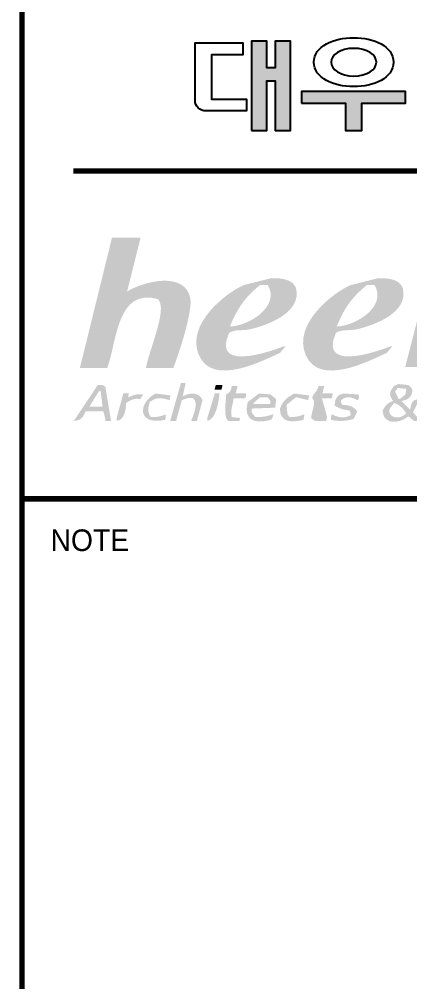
# Model space of a CAD drawing. Header units: millimetres. Extents: x 2538 to 3379, y -887 to -293.
# Drawn here: x 3288.5 to 3324.6, y -473.6 to -384.6 of the extents above; entities that cross this region are included whole.
import ezdxf

# ---------------------------------------------------------------- set-up
doc = ezdxf.new("R2010")
doc.units = ezdxf.units.MM
doc.header["$LTSCALE"] = 40
doc.header["$MEASUREMENT"] = 0
doc.layers.get('0').update_dxf_attribs({"linetype": 'CONTINUOUS'})
doc.layers.add('001dmp-FORM', color=7, linetype='CONTINUOUS')
doc.styles.add('돋움', font='Dotum.ttf')

# ---------------------------------------------------------------- blocks, each defined once
blk = doc.blocks.new('FORM_ELEC_SUKWOO$0$')
at = {"layer": '001dmp-FORM'}
for points in [[(148504.806885355, 94583.91727243178), (148779.3490135616, 94583.91727243178), (148779.3490135616, 95468.6001303515), (148926.5841549048, 95468.6001303515), (148926.5841549048, 94583.91727243178), (149201.1262831113, 94583.91727243178), (149201.1262831113, 96172.33958562673), (148926.5841549048, 96172.33958562673), (148926.5841549048, 95697.13790193945), (148779.3490135616, 95697.13790193945), (148779.3490135616, 96172.33958562673), (148504.806885355, 96172.33958562673)], [(149393.8357769644, 95067.06901774672), (150179.0898641281, 95067.06901774672), (150179.0898641281, 94583.91727243178), (150465.3980835435, 94583.91727243178), (150465.3980835435, 95067.06901774672), (151246.0941353741, 95067.06901774672), (151246.0941353741, 95274.3006241729), (149393.8357769644, 95274.3006241729)]]:
    blk.add_hatch(color=253, dxfattribs=at).paths.add_polyline_path(points)
h = blk.add_hatch(color=256, dxfattribs=at)
edge = h.paths.add_edge_path()
edge.add_spline(control_points=[(146021.6428372499, 92671.88219994633), (146189.5216386194, 92671.88219994633), (146357.4468153485, 92671.88219994633), (146525.325616718, 92671.88219994633), (146525.325616718, 92666.29065660154), (146525.325616718, 92660.68586315401), (146525.325616718, 92655.09431980923), (146446.9843844294, 92341.71614055196), (146368.6166519353, 92028.25846067816), (146290.2754196466, 91714.88028142089), (146570.1573392463, 91892.68340972206), (147314.2433572817, 92089.03668182134), (147415.1693896442, 91597.35187035939), (147463.3202629021, 91362.78530203714), (147195.6085626439, 90560.71683453093), (147112.9610469736, 90354.92948930035), (146950.6737889489, 90354.92948930035), (146788.3467806159, 90354.92948930035), (146626.0661476424, 90354.92948930035), (146669.1886069208, 90622.68756491807), (146958.7696017062, 91286.332209385), (146877.9042248509, 91513.39921957208), (146866.7145131101, 91535.79189315648), (146855.5181763177, 91558.18456674088), (146844.3284645769, 91580.56399022252), (146107.3975020063, 91789.27960815257), (146111.7634108501, 90833.25819722796), (145937.6968115137, 90354.92948930035), (145775.4161785404, 90354.92948930035), (145613.0825451561, 90354.92948930035), (145450.8019121827, 90354.92948930035), (145641.0601370338, 91127.1719756003), (145831.3846123986, 91899.63971364638), (146021.6428372499, 92671.88219994633)], knot_values=[0, 0, 0, 0, 1, 1, 1, 2, 2, 2, 3, 3, 3, 4, 4, 4, 5, 5, 5, 6, 6, 6, 7, 7, 7, 8, 8, 8, 9, 9, 9, 10, 10, 10, 11, 11, 11, 11], degree=3, periodic=0)
h = blk.add_hatch(color=3, dxfattribs=at)
edge = h.paths.add_edge_path()
edge.add_spline(control_points=[(148842.2717023124, 91949.93710354366), (149064.1579223388, 91960.85518817883), (149229.2144518305, 91928.67068868969), (149295.5842163183, 91782.03180196858), (149405.9575719148, 91342.57889540028), (148803.2501498236, 91119.76516818395), (148472.9118390941, 91043.29882542905), (148347.804369281, 91014.34735100204), (148183.9535991361, 91047.23410593485), (148103.5387257728, 90976.14730488136), (147765.3033538265, 90208.92660750961), (149077.3285244352, 90741.09048275859), (149077.3285244352, 90741.09048275859), (149088.5248612274, 90741.09048275859), (149099.7211980196, 90741.09048275859), (149110.9042847091, 90741.09048275859), (149077.3285244352, 90701.92317913985), (149043.7395140586, 90662.74262541858), (149010.1637537847, 90623.56207169709), (148709.2009207691, 90490.2395382023), (147812.182217224, 90009.45956127299), (147566.2735609795, 90589.98631142313), (147336.4637795309, 91132.51176699344), (148043.7542623333, 91693.0043618423), (148372.1713081695, 91832.40869248216), (148528.8537727469, 91871.5759961009), (148685.5892377351, 91910.75654982217), (148842.2717023124, 91949.93710354366)], knot_values=[0, 0, 0, 0, 1, 1, 1, 2, 2, 2, 3, 3, 3, 4, 4, 4, 5, 5, 5, 6, 6, 6, 7, 7, 7, 8, 8, 8, 9, 9, 9, 9], degree=3, periodic=0)
edge = h.paths.add_edge_path(flags=16)
edge.add_spline(control_points=[(148657.5917707031, 91832.40869248216), (148398.5655127732, 91622.20906304847), (148257.2664174453, 91432.44109199755), (148120.3266059098, 91093.66246583988), (148468.0888017066, 91103.78554431256), (149020.4458334897, 91461.43231673283), (148791.9080619016, 91832.40869248216), (148747.1359648354, 91832.40869248216), (148702.3638677693, 91832.40869248216), (148657.5917707031, 91832.40869248216)], knot_values=[0, 0, 0, 0, 1, 1, 1, 2, 2, 2, 3, 3, 3, 3], degree=3, periodic=0)
h = blk.add_hatch(color=3, dxfattribs=at)
edge = h.paths.add_edge_path()
edge.add_spline(control_points=[(150742.9635308576, 91949.93710354366), (150964.8497508841, 91960.85518817883), (151129.9062803758, 91928.67068868969), (151196.2760448636, 91782.03180196858), (151306.6494004601, 91342.57889540028), (150703.9419783688, 91119.76516818395), (150373.6036676393, 91043.29882542905), (150248.4961978262, 91014.34735100204), (150084.6454276813, 91047.23410593485), (150004.2305543181, 90976.14730488136), (149665.9951823718, 90208.92660750961), (150978.0203529805, 90741.09048275859), (150978.0203529805, 90741.09048275859), (150989.2166897727, 90741.09048275859), (151000.4130265648, 90741.09048275859), (151011.5961132543, 90741.09048275859), (150978.0203529805, 90701.92317913985), (150944.4313426038, 90662.74262541858), (150910.8555823299, 90623.56207169709), (150609.8927493144, 90490.2395382023), (149712.8740457692, 90009.45956127299), (149466.9653895248, 90589.98631142313), (149237.1556080762, 91132.51176699344), (149944.4460908786, 91693.0043618423), (150272.8631367147, 91832.40869248216), (150429.5456012921, 91871.5759961009), (150586.2810662803, 91910.75654982217), (150742.9635308576, 91949.93710354366)], knot_values=[0, 0, 0, 0, 1, 1, 1, 2, 2, 2, 3, 3, 3, 4, 4, 4, 5, 5, 5, 6, 6, 6, 7, 7, 7, 8, 8, 8, 9, 9, 9, 9], degree=3, periodic=0)
edge = h.paths.add_edge_path(flags=16)
edge.add_spline(control_points=[(150558.2835992484, 91832.40869248216), (150299.2573413185, 91622.20906304847), (150157.9582459905, 91432.44109199755), (150021.018434455, 91093.66246583988), (150368.7806302518, 91103.78554431256), (150921.137662035, 91461.43231673283), (150692.5998904468, 91832.40869248216), (150647.8277933807, 91832.40869248216), (150603.0556963145, 91832.40869248216), (150558.2835992484, 91832.40869248216)], knot_values=[0, 0, 0, 0, 1, 1, 1, 2, 2, 2, 3, 3, 3, 3], degree=3, periodic=0)
h = blk.add_hatch(color=256, dxfattribs=at)
edge = h.paths.add_edge_path()
edge.add_spline(control_points=[(152485.586194702, 91916.34809316695), (152591.9182689711, 91905.16500647762), (152698.2635933431, 91893.9686696853), (152804.5956676123, 91882.77233289322), (152743.0356904092, 91765.25717193447), (152681.4624631034, 91647.71551077045), (152619.9024859003, 91530.2003498117), (151962.4191391949, 91717.41105103889), (151842.744211494, 90823.05561813922), (151746.8532181624, 90371.71736943745), (151578.9744167929, 90371.71736943745), (151411.0426150126, 90371.71736943745), (151243.163813643, 90371.71736943745), (151243.163813643, 90377.32216288475), (151243.163813643, 90382.91370622953), (151243.163813643, 90388.51849967707), (151371.8753113938, 90886.55011033826), (151500.6265594529, 91384.74072223203), (151629.324807101, 91882.77233289322), (151786.0072716784, 91882.77233289322), (151942.7427366666, 91882.77233289322), (152099.4384513467, 91882.77233289322), (152099.4384513467, 91877.18078954844), (152099.4384513467, 91871.5759961009), (152099.4384513467, 91865.98445275612), (152077.0457777621, 91787.63659541612), (152054.6531041778, 91709.27548797335), (152032.2736806961, 91630.92763063335), (152181.9865912465, 91704.75720294844), (152317.7868939487, 91823.34562222683), (152485.586194702, 91916.34809316695)], knot_values=[0, 0, 0, 0, 1, 1, 1, 2, 2, 2, 3, 3, 3, 4, 4, 4, 5, 5, 5, 6, 6, 6, 7, 7, 7, 8, 8, 8, 9, 9, 9, 10, 10, 10, 10], degree=3, periodic=0)
h = blk.add_hatch(color=7, dxfattribs=at)
edge = h.paths.add_edge_path()
edge.add_spline(control_points=[(145769.7981349902, 90052.72114662989), (145846.2181023855, 90053.27765094372), (145868.7697772025, 90054.93391378294), (145904.1144261886, 90019.14538635593), (145937.6901864624, 89817.69082471263), (145971.279196839, 89616.17001255555), (146004.854957113, 89414.71545091202), (145971.279196839, 89414.71545091202), (145937.6901864624, 89414.71545091202), (145904.1144261886, 89414.71545091202), (145904.1144261886, 89425.91178770433), (145904.1144261886, 89437.10812449642), (145904.1144261886, 89448.30446128873), (145892.9247144476, 89493.06330825202), (145881.7283776554, 89537.84865542082), (145870.5386659146, 89582.6207524871), (145764.2198417482, 89582.6207524871), (145657.8612672735, 89582.6207524871), (145551.5424431071, 89582.6207524871), (145506.2602170865, 89487.19351275032), (145479.5612601204, 89416.25246282667), (145333.2735011213, 89414.71545091202), (145344.4632128621, 89425.91178770433), (145355.6595496543, 89437.10812449642), (145366.8558864465, 89448.30446128873), (145501.1589275422, 89649.75902293203), (145635.5017189459, 89851.26658498636), (145769.7981349902, 90052.72114662989)], knot_values=[0, 0, 0, 0, 1, 1, 1, 2, 2, 2, 3, 3, 3, 4, 4, 4, 5, 5, 5, 6, 6, 6, 7, 7, 7, 8, 8, 8, 9, 9, 9, 9], degree=3, periodic=0)
edge = h.paths.add_edge_path(flags=16)
edge.add_spline(control_points=[(145853.7507857776, 89666.56015317189), (145842.5544489854, 89761.69589064876), (145831.3647372446, 89856.85812833114), (145820.1684004524, 89951.98061570548), (145808.9786887115, 89946.3890723607), (145797.7823519194, 89940.79752901592), (145786.5926401785, 89935.19273556839), (145730.6308313715, 89845.66179153905), (145674.6557724618, 89756.10434730398), (145618.6939636549, 89666.56015317189), (145697.0351959436, 89666.56015317189), (145775.4029284376, 89666.56015317189), (145853.7507857776, 89666.56015317189)], knot_values=[0, 0, 0, 0, 1, 1, 1, 2, 2, 2, 3, 3, 3, 4, 4, 4, 4], degree=3, periodic=0)
h = blk.add_hatch(color=7, dxfattribs=at)
edge = h.paths.add_edge_path()
edge.add_spline(control_points=[(147247.2773381719, 90086.29690690385), (147275.2549300497, 90086.29690690385), (147303.2391469789, 90086.29690690385), (147331.2167388567, 90086.29690690385), (147314.4288587198, 90007.96229966637), (147297.6409785828, 89929.58794212108), (147280.8530984459, 89851.2533348836), (147418.8794184038, 89922.4461367589), (147568.9500817274, 89928.3424324661), (147633.43833163, 89784.08856423316), (147599.8625713562, 89660.98185992986), (147566.2735609795, 89537.83540531807), (147532.6978007056, 89414.71545091202), (147499.1220404317, 89414.71545091202), (147465.5330300551, 89414.71545091202), (147431.9572697812, 89414.71545091202), (147472.5158341847, 89516.33048861544), (147566.0483092333, 89743.72875137045), (147465.5330300551, 89817.66432450712), (147399.8522709084, 89838.79823833378), (147336.0265261414, 89805.69948175759), (147264.0652183089, 89784.08856423316), (147230.489458035, 89660.98185992986), (147196.9004476584, 89537.83540531807), (147163.3246873845, 89414.71545091202), (147129.7489271105, 89414.71545091202), (147096.1665417853, 89414.71545091202), (147062.5907815114, 89414.71545091202), (147062.5907815114, 89420.32024435955), (147062.5907815114, 89425.91178770433), (147062.5907815114, 89431.51658115163), (147124.1441336631, 89649.75902293203), (147185.7173609689, 89868.05446512345), (147247.2773381719, 90086.29690690385)], knot_values=[0, 0, 0, 0, 1, 1, 1, 2, 2, 2, 3, 3, 3, 4, 4, 4, 5, 5, 5, 6, 6, 6, 7, 7, 7, 8, 8, 8, 9, 9, 9, 10, 10, 10, 11, 11, 11, 11], degree=3, periodic=0)
h = blk.add_hatch(color=7, dxfattribs=at)
edge = h.paths.add_edge_path()
edge.add_spline(control_points=[(147868.4819036501, 90052.72114662989), (147907.6624573714, 90052.72114662989), (147946.8430110929, 90052.72114662989), (147986.0103147115, 90052.72114662989), (147986.0103147115, 90047.12960328511), (147986.0103147115, 90041.52480983757), (147986.0103147115, 90035.93326649303), (147980.4187713667, 90013.55384301115), (147974.8139779193, 89991.16116942675), (147969.2224345745, 89968.7817459451), (147930.0551309559, 89968.7817459451), (147890.8745772344, 89968.7817459451), (147851.6940235132, 89968.7817459451), (147851.6940235132, 89974.37328928988), (147851.6940235132, 89979.96483263467), (147851.6940235132, 89985.56962608197), (147857.2988169607, 90007.94904956361), (147862.8903603053, 90030.34172314825), (147868.4819036501, 90052.72114662989)], knot_values=[0, 0, 0, 0, 1, 1, 1, 2, 2, 2, 3, 3, 3, 4, 4, 4, 5, 5, 5, 6, 6, 6, 6], degree=3, periodic=0)
h = blk.add_hatch(color=7, dxfattribs=at)
edge = h.paths.add_edge_path()
edge.add_spline(control_points=[(148153.9023661838, 90035.93326649303), (148187.4781264577, 90035.93326649303), (148221.0671368342, 90035.93326649303), (148254.6428971082, 90035.93326649303), (148254.6428971082, 90030.34172314825), (148254.6428971082, 90024.73692970071), (148254.6428971082, 90019.14538635593), (148243.446560316, 89979.96483263467), (148232.2502235238, 89940.78427891317), (148221.0671368342, 89901.61697529466), (148282.6138639346, 89901.61697529466), (148344.1870912404, 89901.61697529466), (148405.7470684435, 89901.61697529466), (148405.7470684435, 89884.82909515756), (148405.7470684435, 89868.0412150207), (148405.7470684435, 89851.2533348836), (148400.1555250987, 89840.05699809152), (148394.5507316513, 89828.8606612992), (148388.9591883065, 89817.66432450712), (148321.8076677587, 89817.66432450712), (148254.6428971082, 89817.66432450712), (148187.4913765604, 89817.66432450712), (148171.2600007373, 89695.57787811244), (148124.0896350803, 89600.87939402508), (148153.9023661838, 89481.88022156246), (148204.2660065946, 89476.28867821791), (148254.6428971082, 89470.68388477038), (148305.006537519, 89465.0923414256), (148299.4149941743, 89448.30446128873), (148293.8234508295, 89431.51658115163), (148288.2186573821, 89414.71545091202), (148221.0671368342, 89414.71545091202), (148153.9023661838, 89414.71545091202), (148086.7508456359, 89414.71545091202), (147993.0858695601, 89496.60108567635), (148058.6738779878, 89819.1615861135), (148053.175085362, 89884.82909515756), (148127.6671628127, 89923.8108973382), (148137.0614856359, 89938.0415076518), (148153.9023661838, 90035.93326649303)], knot_values=[0, 0, 0, 0, 1, 1, 1, 2, 2, 2, 3, 3, 3, 4, 4, 4, 5, 5, 5, 6, 6, 6, 7, 7, 7, 8, 8, 8, 9, 9, 9, 10, 10, 10, 11, 11, 11, 12, 12, 12, 13, 13, 13, 13], degree=3, periodic=0)
h = blk.add_hatch(color=7, dxfattribs=at)
edge = h.paths.add_edge_path()
edge.add_spline(control_points=[(149849.6372612456, 89481.88022156246), (149793.68207749, 89481.88022156246), (149737.700393529, 89481.88022156246), (149681.7452097764, 89481.88022156246), (149668.0048532634, 89595.30110078305), (149711.0411868742, 89694.4781195873), (149732.12210029, 89817.66432450712), (149799.2736208378, 89817.66432450712), (149866.4383914883, 89817.66432450712), (149933.5899120361, 89817.66432450712), (149939.1814553808, 89845.6485414363), (149944.7862488283, 89873.63275836548), (149950.3777921731, 89901.61697529466), (149888.8310650727, 89901.61697529466), (149827.2445876642, 89901.61697529466), (149765.6978605639, 89901.61697529466), (149776.8941973561, 89946.3890723607), (149788.0772840456, 89991.16116942675), (149799.2736208378, 90035.93326649303), (149765.6978605639, 90035.93326649303), (149732.1088501872, 90035.93326649303), (149698.5330899133, 90035.93326649303)], knot_values=[0, 0, 0, 5.456968210637569e-11, 1, 1, 1, 2, 2, 2, 3, 3, 3, 4, 4, 4, 5, 5, 5, 6, 6, 6, 7, 7, 7, 7], degree=3, periodic=0)
edge.add_spline(control_points=[(149698.5330899133, 90035.93326649303), (149665.3415826181, 89920.36587063293), (149613.5866814224, 89919.09386077267), (149581.0179289547, 89817.66432450712), (149662.9698142325, 89762.72939866036), (149578.8184119044, 89597.85837060655), (149564.216798715, 89465.0923414256), (149586.6094722995, 89448.30446128873), (149609.0021458838, 89431.51658115163), (149631.3815693656, 89414.71545091202), (149681.7452097764, 89414.71545091202), (149732.12210029, 89414.71545091202), (149782.4857407009, 89414.71545091202), (149799.2736208378, 89414.71545091202), (149816.0615009747, 89414.71545091202), (149832.8493811116, 89414.71545091202), (149838.4541745592, 89437.10812449642), (149844.0457179039, 89459.50079808082), (149849.6372612486, 89481.88022156246)], knot_values=[6.99999999994543, 6.99999999994543, 6.99999999994543, 6.99999999994543, 7.99999999994543, 7.99999999994543, 7.99999999994543, 8.99999999994543, 8.99999999994543, 8.99999999994543, 9.99999999994543, 9.99999999994543, 9.99999999994543, 10.99999999994543, 10.99999999994543, 10.99999999994543, 11.99999999994543, 11.99999999994543, 11.99999999994543, 12.99999999994543, 12.99999999994543, 12.99999999994543, 13], degree=3, periodic=0)
h = blk.add_hatch(color=7, dxfattribs=at)
edge = h.paths.add_edge_path()
edge.add_spline(control_points=[(151511.7963960394, 89414.71545091248), (151467.037549076, 89465.09234142606), (151422.2522019071, 89515.46923193964), (151377.4801048414, 89565.81962224725), (151416.6606585627, 89644.16747958725), (151455.841212284, 89722.54183713277), (151495.0085159027, 89800.87644437002), (151355.5379347491, 89794.68864640337), (151350.1981433559, 89724.50285233418), (151327.1164644304, 89616.19651276083), (151276.7528240196, 89666.56015317189), (151226.375933506, 89716.93704368547), (151176.0122930952, 89767.30068409629), (151278.4753373722, 89792.21087719593), (151332.7345079806, 89816.3525643386), (151360.6922247044, 89918.40485543152), (151378.9111159342, 89983.2376080046), (151346.7266164452, 90013.62009352469), (151293.5407041565, 90052.72114662989), (151237.585520401, 90058.31268997467), (151181.6038364399, 90063.91748342197), (151125.6486526842, 90069.50902676675)], knot_values=[0, 0, 0, 7.275957614183426e-12, 1, 1, 1, 2, 2, 2, 3, 3, 3, 4, 4, 4, 5, 5, 5, 6, 6, 6, 7, 7, 7, 7], degree=3, periodic=0)
edge.add_spline(control_points=[(151125.6486526842, 90069.50902676675), (151097.6644357551, 90058.31268997467), (151069.680218826, 90047.12960328511), (151041.6960018968, 90035.93326649303), (150961.2413782254, 89931.0587035222), (150940.5977181992, 89884.84234526032), (151024.9081217598, 89767.30068409629), (150923.0943325157, 89732.95641786489), (150884.7485352652, 89690.35733764363), (150840.2149400479, 89599.40863262396), (150843.765967575, 89322.28273438849), (151170.5135004694, 89376.60815551039), (151293.5407041565, 89498.66810169956), (151327.1164644304, 89470.68388477038), (151360.7054748071, 89442.6996678412), (151394.281235081, 89414.71545091202), (151433.4485386996, 89414.71545091202), (151472.629092421, 89414.71545091202), (151511.7963960397, 89414.71545091202)], knot_values=[6.999999999992724, 6.999999999992724, 6.999999999992724, 6.999999999992724, 7.999999999992724, 7.999999999992724, 7.999999999992724, 8.999999999992724, 8.999999999992724, 8.999999999992724, 9.999999999992724, 9.999999999992724, 9.999999999992724, 10.99999999999272, 10.99999999999272, 10.99999999999272, 11.99999999999272, 11.99999999999272, 11.99999999999272, 12.99999999999272, 12.99999999999272, 12.99999999999272, 13], degree=3, periodic=0)
edge = h.paths.add_edge_path(flags=16)
edge.add_spline(control_points=[(151108.8475224446, 90002.35750621906), (151092.0728924103, 89979.96483263467), (151075.2717621707, 89957.57215905003), (151058.4838820338, 89935.19273556839), (151080.8633055154, 89890.4338886051), (151103.2559790998, 89845.6485414363), (151125.6486526842, 89800.87644437002), (151131.240196029, 89800.87644437002), (151136.8317393738, 89800.87644437002), (151142.4365328212, 89800.87644437002), (151176.0122930952, 89828.8606612992), (151209.588053369, 89856.84487822838), (151243.163813643, 89884.82909515756), (151248.7686070904, 89918.40485543152), (151254.3601504352, 89951.99386580824), (151259.9649438826, 89985.56962608197), (151248.7686070904, 89985.56962608197), (151237.5722702982, 89985.56962608197), (151226.375933506, 89985.56962608197), (151187.2086298873, 89991.16116942675), (151148.028076166, 89996.75271277153), (151108.8475224446, 90002.35750621906)], knot_values=[0, 0, 0, 0, 1, 1, 1, 2, 2, 2, 3, 3, 3, 4, 4, 4, 5, 5, 5, 6, 6, 6, 7, 7, 7, 7], degree=3, periodic=0)
edge = h.paths.add_edge_path(flags=16)
edge.add_spline(control_points=[(151041.6960018968, 89733.72492382233), (151019.316578415, 89705.74070689315), (150996.9239048306, 89677.75648996397), (150974.5312312463, 89649.77227303479), (150939.6304607011, 89582.13049868657), (150954.7223276909, 89532.13786115171), (151008.1202416228, 89498.66810169956), (151097.8499371932, 89447.69495656388), (151192.9061740538, 89486.5575078202), (151259.9649438826, 89549.03174211038), (151206.7922816967, 89623.97432305338), (151140.7140194686, 89703.83269210253), (151041.6960018968, 89733.72492382233)], knot_values=[0, 0, 0, 0, 1, 1, 1, 2, 2, 2, 3, 3, 3, 4, 4, 4, 4], degree=3, periodic=0)
h = blk.add_hatch(color=7, dxfattribs=at)
edge = h.paths.add_edge_path()
edge.add_spline(control_points=[(146223.1172740474, 89901.61697529466), (146183.9433453774, 89756.11759740673), (146144.7627916561, 89610.57846921077), (146105.588862986, 89465.0923414256), (146105.588862986, 89448.30446128873), (146105.588862986, 89431.51658115163), (146105.588862986, 89414.71545091202), (146243.9928108713, 89430.4698230375), (146268.1609982191, 89601.36964782537), (146273.4875395096, 89733.72492382233), (146346.9461089487, 89780.97479009582), (146424.704336718, 89824.96513110166), (146525.325616718, 89800.87644437002), (146542.113496855, 89828.8606612992), (146558.9080020433, 89856.84487822838), (146575.6958821802, 89884.82909515756), (146466.4487853142, 89901.86872724607), (146399.4562659991, 89869.29997477843), (146307.0632997836, 89834.45220464398), (146307.0632997842, 89834.45220464654), (146307.0632997848, 89834.45220464934), (146307.0632997855, 89834.4522046519)], knot_values=[1.999999999883585, 1.999999999883585, 1.999999999883585, 1.999999999883585, 2.999999999883585, 2.999999999883585, 2.999999999883585, 3.999999999883585, 3.999999999883585, 3.999999999883585, 4.999999999883585, 4.999999999883585, 4.999999999883585, 5.999999999883585, 5.999999999883585, 5.999999999883585, 6.999999999883585, 6.999999999883585, 6.999999999883585, 7.999999999883585, 7.999999999883585, 7.999999999883585, 8, 8, 8, 8], degree=3, periodic=0)
edge.add_spline(control_points=[(146307.0632997855, 89834.4522046519), (146312.6614681809, 89856.8448782335), (146318.2596365764, 89879.23755181534), (146323.8578049719, 89901.61697529466), (146290.282044698, 89901.61697529466), (146256.6930343213, 89901.61697529466), (146223.1172740474, 89901.61697529466)], knot_values=[0, 0, 0, 0, 0.9999999998835847, 0.9999999998835847, 0.9999999998835847, 1.999999999883585, 1.999999999883585, 1.999999999883585, 1.999999999883585], degree=3, periodic=0)
h = blk.add_hatch(color=7, dxfattribs=at)
edge = h.paths.add_edge_path()
edge.add_spline(control_points=[(146793.9581991147, 89901.61697529466), (146883.4957681956, 89890.42063850234), (146973.0532124305, 89879.23755181278), (147062.5907815114, 89868.0412150207), (147056.9926131153, 89840.05699809152), (147051.4010697705, 89812.07278116234), (147045.8029013745, 89784.08856423316), (146887.1726716983, 89828.51615862874), (146819.1996447824, 89838.9174892581), (146693.2242932416, 89750.5128039592), (146658.9197773185, 89642.88221962424), (146654.72611981, 89569.09239761741), (146710.0121733785, 89481.88022156246), (146834.6293893912, 89478.75319732237), (146902.6090413586, 89496.73358670343), (146978.6447557753, 89532.24386197352), (146978.6447557753, 89509.86443849164), (146978.6447557753, 89487.47176490724), (146978.6447557753, 89465.0923414256), (146973.0465873791, 89453.89600463351), (146967.4484189831, 89442.6996678412), (146961.8568756383, 89431.51658115163), (146472.4842070999, 89332.98881738028), (146477.6981225174, 89721.36257799133), (146793.9581991147, 89901.61697529466)], knot_values=[0, 0, 0, 0, 1, 1, 1, 2, 2, 2, 3, 3, 3, 4, 4, 4, 5, 5, 5, 6, 6, 6, 7, 7, 7, 8, 8, 8, 8], degree=3, periodic=0)
h = blk.add_hatch(color=7, dxfattribs=at)
edge = h.paths.add_edge_path()
edge.add_spline(control_points=[(147851.6940235132, 89901.61697529466), (147879.6782404423, 89901.61697529466), (147907.6624573714, 89901.61697529466), (147935.6466743006, 89901.61697529466), (147919.1635465261, 89753.50732717244), (147872.7086864155, 89435.49161196547), (147717.3777323148, 89414.71545091202), (147717.3777323148, 89431.51658115163), (147717.3777323148, 89448.30446128873), (147717.3777323148, 89465.0923414256), (147762.1498293809, 89610.57846921077), (147806.921926447, 89756.11759740673), (147851.6940235132, 89901.61697529466)], knot_values=[0, 0, 0, 0, 1, 1, 1, 2, 2, 2, 3, 3, 3, 4, 4, 4, 4], degree=3, periodic=0)
h = blk.add_hatch(color=7, dxfattribs=at)
edge = h.paths.add_edge_path()
edge.add_spline(control_points=[(148640.8038905663, 89901.61697529466), (148707.9554111141, 89896.02543194988), (148775.1201817647, 89890.42063850234), (148842.2717023124, 89884.82909515756), (148875.8474625863, 89856.84487822838), (148909.436472963, 89828.8606612992), (148943.0122332368, 89800.87644437002), (148937.4206898921, 89750.5128039592), (148931.8158964447, 89700.13591344561), (148926.2243530999, 89649.77227303479), (148786.3297686596, 89644.18072969001), (148646.3821838083, 89638.5759362427), (148506.4875993679, 89632.98439289792), (148506.4875993679, 89610.60496941628), (148506.4875993679, 89588.21229583165), (148506.4875993679, 89565.81962224725), (148528.8670228496, 89537.84865542082), (148551.2596964341, 89509.86443849164), (148573.6391199157, 89481.88022156246), (148717.7207368133, 89478.55444578175), (148796.9696011377, 89501.91437686421), (148892.6353427233, 89532.24386197352), (148887.0437993785, 89509.86443849164), (148881.4522560338, 89487.47176490724), (148875.8474625863, 89465.0923414256), (148864.6643758969, 89453.89600463351), (148853.4680391046, 89442.6996678412), (148842.2717023124, 89431.51658115163), (148551.0874450988, 89350.9029562478), (148351.9251512246, 89441.30840705638), (148439.3228287174, 89750.5128039592), (148506.4743492652, 89800.87644437002), (148573.6523700185, 89851.2533348836), (148640.8038905663, 89901.61697529466)], knot_values=[0, 0, 0, 0, 1, 1, 1, 2, 2, 2, 3, 3, 3, 4, 4, 4, 5, 5, 5, 6, 6, 6, 7, 7, 7, 8, 8, 8, 9, 9, 9, 10, 10, 10, 11, 11, 11, 11], degree=3, periodic=0)
edge = h.paths.add_edge_path(flags=16)
edge.add_spline(control_points=[(148657.5917707031, 89834.45220464398), (148618.4244670846, 89800.87644437002), (148579.2306632605, 89767.30068409629), (148540.0633596418, 89733.72492382233), (148540.0633596418, 89728.1201303748), (148540.0633596418, 89722.52858703001), (148540.0633596418, 89716.93704368547), (148640.7906404635, 89716.93704368547), (148741.5444214907, 89716.93704368547), (148842.2717023124, 89716.93704368547), (148842.2717023124, 89733.72492382233), (148842.2717023124, 89750.5128039592), (148842.2717023124, 89767.30068409629), (148825.4838221755, 89789.68010757794), (148808.6959420385, 89812.07278116234), (148791.9080619016, 89834.45220464398), (148747.1359648354, 89834.45220464398), (148702.3638677693, 89834.45220464398), (148657.5917707031, 89834.45220464398)], knot_values=[0, 0, 0, 0, 1, 1, 1, 2, 2, 2, 3, 3, 3, 4, 4, 4, 5, 5, 5, 6, 6, 6, 6], degree=3, periodic=0)
h = blk.add_hatch(color=7, dxfattribs=at)
edge = h.paths.add_edge_path()
edge.add_spline(control_points=[(149262.0084560444, 89901.61697529466), (149351.5526501766, 89890.42063850234), (149441.1100944116, 89879.23755181278), (149530.641038441, 89868.0412150207), (149525.0494950964, 89840.05699809152), (149519.4447016488, 89812.07278116234), (149513.8531583042, 89784.08856423316), (149441.1100944116, 89800.87644437002), (149368.3405303136, 89817.67757460987), (149295.5842163183, 89834.45220464398), (149239.6290325627, 89789.69335768069), (149183.6605987044, 89744.90801051189), (149127.6921648461, 89700.14916354837), (149133.2969582935, 89644.18072969001), (149138.8885016383, 89588.21229583165), (149144.480044983, 89532.24386197352), (149155.6763817752, 89515.45598183642), (149166.8727185674, 89498.66810169956), (149178.0690553596, 89481.88022156246), (149306.6083017753, 89479.4952030743), (149365.0280046354, 89501.9938774805), (149446.7016377564, 89532.24386197352), (149441.0968443088, 89498.66810169956), (149435.5053009642, 89465.0923414256), (149429.9005075166, 89431.51658115163), (149218.6143696604, 89388.53324795188), (149014.2315353175, 89368.10158956889), (149010.1637537847, 89632.98439289792), (149071.6972307824, 89788.43459792295), (149130.4084359022, 89819.13508590823), (149262.0084560444, 89901.61697529466)], knot_values=[0, 0, 0, 0, 1, 1, 1, 2, 2, 2, 3, 3, 3, 4, 4, 4, 5, 5, 5, 6, 6, 6, 7, 7, 7, 8, 8, 8, 9, 9, 9, 10, 10, 10, 10], degree=3, periodic=0)
h = blk.add_hatch(color=7, dxfattribs=at)
edge = h.paths.add_edge_path()
edge.add_spline(control_points=[(150135.070973885, 89901.61697529466), (150224.6019179145, 89896.02543194988), (150314.1593621495, 89890.42063850234), (150403.6903061789, 89884.82909515756), (150409.2950996265, 89873.63275836548), (150414.8866429713, 89862.43642157316), (150420.4781863159, 89851.2533348836), (150414.8866429713, 89828.8606612992), (150409.2950996265, 89806.48123781756), (150403.6903061789, 89784.08856423316), (150398.0987628343, 89784.08856423316), (150392.5072194895, 89784.08856423316), (150386.9024260421, 89784.08856423316), (150324.8919453467, 89816.33931423584), (150239.4022826446, 89857.10988028278), (150151.8588540219, 89817.66432450712), (150073.0869933951, 89775.14474490215), (150086.7743494973, 89771.3817157317), (150118.2698436453, 89700.14916354837), (150263.9944732793, 89696.59813602129), (150321.6721703875, 89664.38713632687), (150386.9024260421, 89582.6207524871), (150364.5230025603, 89537.84865542082), (150342.1303289759, 89493.06330825202), (150319.7509054942, 89448.30446128873), (150183.5530997107, 89406.11613425147), (150067.4821999477, 89402.8566089843), (149916.8020318992, 89431.51658115163), (149916.8020318992, 89448.30446128873), (149916.8020318992, 89465.0923414256), (149916.8020318992, 89481.88022156246), (149922.3935752439, 89498.66810169956), (149927.9983686914, 89515.45598183642), (149933.5899120361, 89532.24386197352), (150046.4542869427, 89473.58565726457), (150150.8915965239, 89451.41823542607), (150269.3872650833, 89515.45598183642), (150269.3872650833, 89521.06077528396), (150269.3872650833, 89526.65231862874), (150269.3872650833, 89532.24386197352), (150263.7824716359, 89554.63653555792), (150258.1909282911, 89577.02920914232), (150252.5861348436, 89599.40863262396), (150136.5682354916, 89607.49119527871), (150058.2336282543, 89638.53618593444), (149983.953552447, 89683.34803330875), (149986.7493241194, 89799.22018153104), (150006.8232297291, 89805.40797949792), (150051.1183230975, 89868.0412150207), (150079.1025400267, 89879.23755181278), (150107.0867569558, 89890.42063850234), (150135.070973885, 89901.61697529466)], knot_values=[0, 0, 0, 0, 1, 1, 1, 2, 2, 2, 3, 3, 3, 4, 4, 4, 5, 5, 5, 6, 6, 6, 7, 7, 7, 8, 8, 8, 9, 9, 9, 10, 10, 10, 11, 11, 11, 12, 12, 12, 13, 13, 13, 14, 14, 14, 15, 15, 15, 16, 16, 16, 17, 17, 17, 17], degree=3, periodic=0)
at = {"layer": '001dmp-FORM', "const_width": 96.15186304763357}
for points in [[(144420.0982976004, 3846.07451991993), (144420.0982985485, 110382.3387573191)], [(145335.0079097798, 93861.68979593622), (156729.8533833672, 93861.69042729214)], [(144420.095610102, 88026.60335560003), (157881.3564367702, 88026.60335548013)]]:
    blk.add_lwpolyline(points, dxfattribs=at)
at = {"layer": '001dmp-FORM', "color": 253}
for points in [[(148504.806885355, 94583.91727243178), (148779.3490135616, 94583.91727243178), (148779.3490135616, 95468.6001303515), (148926.5841549048, 95468.6001303515), (148926.5841549048, 94583.91727243178), (149201.1262831113, 94583.91727243178), (149201.1262831113, 96172.33958562673), (148926.5841549048, 96172.33958562673), (148926.5841549048, 95697.13790193945), (148779.3490135616, 95697.13790193945), (148779.3490135616, 96172.33958562673), (148504.806885355, 96172.33958562673), (148504.806885355, 94583.91727243178)], [(149393.8357769644, 95067.06901774672), (150179.0898641281, 95067.06901774672), (150179.0898641281, 94583.91727243178), (150465.3980835435, 94583.91727243178), (150465.3980835435, 95067.06901774672), (151246.0941353741, 95067.06901774672), (151246.0941353741, 95274.3006241729), (149393.8357769644, 95274.3006241729), (149393.8357769644, 95067.06901774672)]]:
    blk.add_lwpolyline(points, dxfattribs=at)
for points, knots in [([(147500.4490997346, 95117.5254088766), (147500.4490997346, 95014.8106126478), (147588.2177801033, 94930.32795775193), (147691.6745820839, 94930.32795775193), (147691.6745820839, 94930.32795775193), (148416.5082008778, 94930.32795775193), (148416.5082008778, 94930.32795775193), (148416.5082008778, 94930.32795775193), (148416.5082008778, 95136.92355924775), (148416.5082008778, 95136.92355924775), (148416.5082008778, 95136.92355924775), (147793.6473725605, 95136.92355924775), (147793.6473725605, 95136.92355924775), (147793.6473725605, 95136.92355924775), (147793.6473725605, 95929.06769982213), (147793.6473725605, 95929.06769982213), (147793.6473725605, 95929.06769982213), (148350.9996930663, 95929.06769982213), (148350.9996930663, 95929.06769982213), (148350.9996930663, 95929.06769982213), (148350.9996930663, 96141.59934733342), (148350.9996930663, 96141.59934733342), (148350.9996930663, 96141.59934733342), (147500.4490997346, 96141.59934733342), (147500.4490997346, 96141.59934733342), (147500.4490997346, 96141.59934733342), (147500.4490997346, 95117.5254088766), (147500.4490997346, 95117.5254088766)], [0, 0, 0, 0, 1, 1, 1, 2, 2, 2, 3, 3, 3, 4, 4, 4, 5, 5, 5, 6, 6, 6, 7, 7, 7, 8, 8, 8, 9, 9, 9, 9]), ([(150322.7209775335, 95361.96330371988), (150675.9157154424, 95361.96330371988), (151030.8064664986, 95515.02849025652), (151030.8064664986, 95797.83868255583), (151030.8064664986, 96080.64887485513), (150675.9157154424, 96233.714061392), (150322.7209775335, 96233.714061392), (149969.5262396245, 96233.714061392), (149614.6354885683, 96080.64887485513), (149614.6354885683, 95797.83868255583), (149614.6354885683, 95515.02849025652), (149969.5262396245, 95361.96330371988), (150322.7209775335, 95361.96330371988)], [0, 0, 0, 0, 1, 1, 1, 2, 2, 2, 3, 3, 3, 4, 4, 4, 4]), ([(150322.7209775335, 96043.97259054636), (150558.8908082841, 96043.97259054636), (150725.9481032855, 95925.46367188427), (150725.9481032855, 95797.83868255583), (150725.9481032855, 95670.21369322739), (150558.8908082841, 95551.7047745653), (150322.7209775335, 95551.7047745653), (150086.5511467828, 95551.7047745653), (149919.4938517815, 95670.21369322739), (149919.4938517815, 95797.83868255583), (149919.4938517815, 95925.46367188427), (150086.5511467828, 96043.97259054636), (150322.7209775335, 96043.97259054636)], [0, 0, 0, 0, 1, 1, 1, 2, 2, 2, 3, 3, 3, 4, 4, 4, 4])]:
    blk.add_open_spline(points, degree=3, knots=knots, dxfattribs=at)
at = {"layer": '001dmp-FORM', "color": 3, "linetype": 'Continuous', "style": '돋움'}
blk.add_text('NOTE', height=384.6074521202491, dxfattribs=at).set_placement((144928.7298029038, 87097.99170404114))
blk = doc.blocks.new('FORM_ELEC_SUKWOO')
at = {"layer": '001dmp-FORM'}
blk.add_blockref('FORM_ELEC_SUKWOO$0$', (12.05403001734521, -1.003795030963374), dxfattribs=at)

msp = doc.modelspace()

# ---------------------------------------------------------------- block references
at = {"color": 4, "xscale": 0.005200107262485331, "yscale": 0.005200107262485331, "zscale": 0.005200107262485331}
msp.add_blockref('FORM_ELEC_SUKWOO', (2537.653245843725, -886.6844493696132), dxfattribs=at)

doc.saveas('drawing.dxf')
